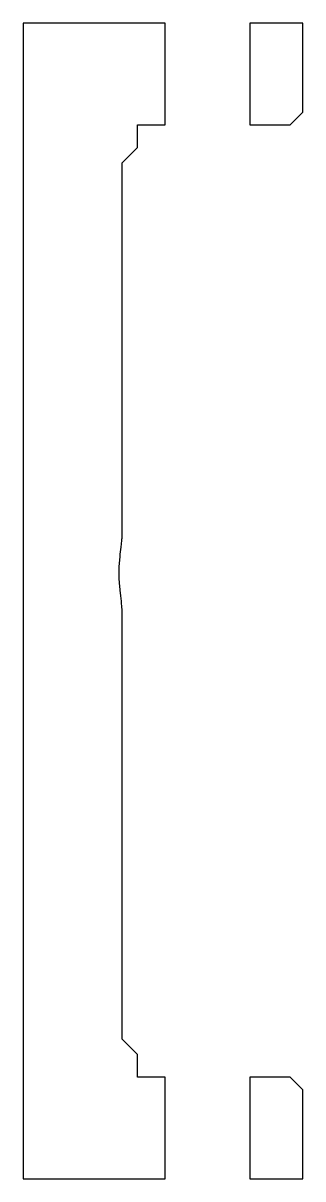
# Model space of a CAD drawing. Header units: metres. Extents: x 0 to 47.5, y 0 to 45.5.
# Drawn here: x 36.5 to 47.5, y 0 to 45.5 of the extents above.
import ezdxf

# ---------------------------------------------------------------- set-up
doc = ezdxf.new("R2010")
doc.units = ezdxf.units.M

msp = doc.modelspace()

# ---------------------------------------------------------------- linework, layer by layer
for p, q in [((42.0908, 45.5), (36.5, 45.5)), ((36.5, 45.5), (36.5, 0)), ((42.0908, 41.5), (42.0908, 45.5)), ((47.5, 45.5), (45.4086, 45.5)), ((45.4086, 45.5), (45.4086, 41.5)), ((47.5, 42), (47.5, 45.5)), ((47, 41.5), (47.5, 42)), ((41, 40.6041), (41, 41.5)), ((41, 41.5), (42.0908, 41.5)), ((45.4086, 41.5), (47, 41.5)), ((40.3959, 40), (41, 40.6041)), ((40.3959, 25.4256), (40.3959, 40)), ((40.3592, 24.8672), (40.3799, 25.1254)), ((40.3799, 25.1254), (40.3867, 25.1837)), ((40.3867, 25.1837), (40.3882, 25.2246)), ((40.3882, 25.2246), (40.3959, 25.4256)), ((40.3142, 24.4899), (40.3219, 24.5972)), ((40.3219, 24.5972), (40.3592, 24.8672)), ((40.2741, 24.1132), (40.3142, 24.4899)), ((40.2717, 23.6438), (40.2725, 23.7986)), ((40.2725, 23.7986), (40.2741, 24.1132)), ((40.2895, 23.4581), (40.2717, 23.6438)), ((40.3142, 23.2018), (40.2895, 23.4581)), ((40.3156, 23.1792), (40.3142, 23.2018)), ((40.3167, 23.1626), (40.3156, 23.1792)), ((40.3418, 22.972), (40.3167, 23.1626)), ((40.3592, 22.8398), (40.3418, 22.972)), ((40.3652, 22.7619), (40.3592, 22.8398)), ((40.3744, 22.6404), (40.3652, 22.7619)), ((40.3829, 22.5655), (40.3744, 22.6404)), ((40.3867, 22.5318), (40.3829, 22.5655)), ((40.3918, 22.3925), (40.3867, 22.5318)), ((40.3959, 22.2823), (40.3918, 22.3925)), ((40.3959, 5.5), (40.3959, 22.2823)), ((41, 4.89591), (40.3959, 5.5)), ((41, 4), (41, 4.89591)), ((42.0908, 4), (41, 4)), ((42.0908, 0), (42.0908, 4)), ((47, 4), (45.4086, 4)), ((45.4086, 4), (45.4086, 0)), ((47.5, 3.5), (47, 4)), ((47.5, 0), (47.5, 3.5)), ((36.5, 0), (42.0908, 0)), ((45.4086, 0), (47.5, 0))]:
    msp.add_line(p, q)

doc.saveas('drawing.dxf')
